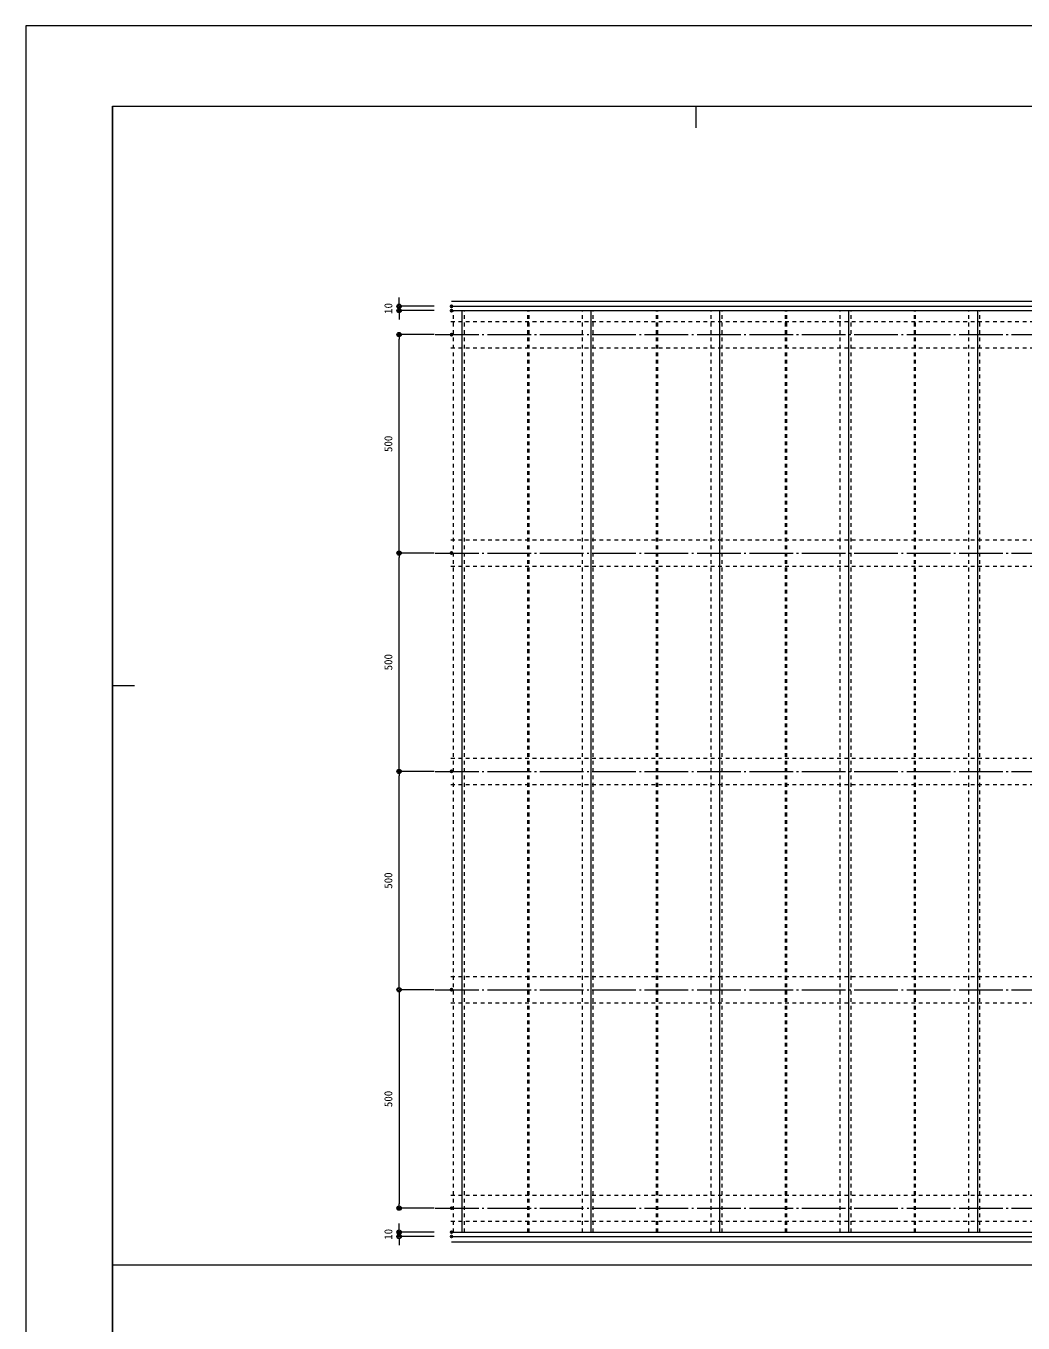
# Model space of a CAD drawing. Units: millimetres on the paper. Extents: x -420 to 420, y -297 to 297.
# Drawn here: x -420.5 to -192.2, y 0 to 297 of the extents above; entities that cross this region are included whole.
import ezdxf
from ezdxf.enums import TextEntityAlignment as Align

# ---------------------------------------------------------------- set-up
doc = ezdxf.new("R2010")
doc.units = ezdxf.units.MM
doc.header["$PDMODE"] = 32
doc.header["$PDSIZE"] = 0.5
for name, pattern in [('USER1', [12, 10, -0.8, 0.4, -0.8]), ('USER2', [1.7, 0.85, -0.85]), ('USER3', [1.693333, 1.27, -0.423333])]:
    doc.linetypes.add(name, pattern=pattern)
for name, color, linetype, lineweight in [('0-0_0', 7, 'Continuous', 5), ('0-2_A-C01-補助線(非印刷)', 222, 'Continuous', 18), ('0-4_0-A01-枠A', 4, 'Continuous', 18), ('0-8_A-D09-金物_鋼材', 1, 'USER2', 18), ('0-9_0-A08-芯_他', 7, 'USER1', 5), ('0-B_4-F', 7, 'USER3', 18), ('0-C_A-C05-見え掛り_細線', 1, 'Continuous', 18), ('0-D_0-A12-寸法_目地', 5, 'Continuous', 18), ('0-E_A-C07-目地_5', 5, 'USER2', 18), ('0-F_A-C06-見え掛り_中線', 6, 'Continuous', 18)]:
    doc.layers.add(name, color=color, linetype=linetype, lineweight=lineweight)
doc.layers.add('0-1_Defpoints', color=7, linetype='Continuous')
doc.styles.add('ＭＳ ゴシック', font='')
doc.styles.get('ＭＳ ゴシック').set_extended_font_data('MS Gothic')

# ---------------------------------------------------------------- blocks, each defined once
blk = doc.blocks.new('_Dot')
at = {"layer": '0-0_0'}
blk.add_line((-0.5, 0), (-1, 0), dxfattribs=at)
for radius in [0.5, 0.25]:
    blk.add_circle((0, 0), radius, dxfattribs=at)
blk = doc.blocks.new('D21')
at = {"layer": '0-1_Defpoints'}
for p in [(85.428, 423.316), (97.436, 423.316), (97.436, 373.316)]:
    blk.add_point(p, dxfattribs=at)
at = {"layer": '0-D_0-A12-寸法_目地'}
for p, q in [((93.436, 423.316), (85.428, 423.316)), ((85.428, 374.316), (85.428, 422.316)), ((93.436, 373.316), (85.428, 373.316))]:
    blk.add_line(p, q, dxfattribs=at)
for p, rotation in [((85.428, 423.316), 90), ((85.428, 373.316), 270)]:
    blk.add_blockref('_Dot', p, dxfattribs=dict(at, rotation=rotation))
at = {"layer": '0-D_0-A12-寸法_目地', "color": 7, "style": 'ＭＳ ゴシック'}
blk.add_text('500', height=1.833, rotation=90, dxfattribs=at).set_placement((84.427, 396.441), align=Align.BOTTOM_LEFT)
blk = doc.blocks.new('D22')
at = {"layer": '0-1_Defpoints'}
for p in [(85.428, 473.316), (97.436, 473.316), (97.436, 423.316)]:
    blk.add_point(p, dxfattribs=at)
at = {"layer": '0-D_0-A12-寸法_目地'}
for p, q in [((93.436, 473.316), (85.428, 473.316)), ((85.428, 424.316), (85.428, 472.316)), ((93.436, 423.316), (85.428, 423.316))]:
    blk.add_line(p, q, dxfattribs=at)
for p, rotation in [((85.428, 473.316), 90), ((85.428, 423.316), 270)]:
    blk.add_blockref('_Dot', p, dxfattribs=dict(at, rotation=rotation))
at = {"layer": '0-D_0-A12-寸法_目地', "color": 7, "style": 'ＭＳ ゴシック'}
blk.add_text('500', height=1.833, rotation=90, dxfattribs=at).set_placement((84.427, 446.441), align=Align.BOTTOM_LEFT)
blk = doc.blocks.new('D23')
at = {"layer": '0-1_Defpoints'}
for p in [(85.428, 523.316), (97.436, 523.316), (97.436, 473.316)]:
    blk.add_point(p, dxfattribs=at)
at = {"layer": '0-D_0-A12-寸法_目地'}
for p, q in [((93.436, 523.316), (85.428, 523.316)), ((85.428, 474.316), (85.428, 522.316)), ((93.436, 473.316), (85.428, 473.316))]:
    blk.add_line(p, q, dxfattribs=at)
for p, rotation in [((85.428, 523.316), 90), ((85.428, 473.316), 270)]:
    blk.add_blockref('_Dot', p, dxfattribs=dict(at, rotation=rotation))
at = {"layer": '0-D_0-A12-寸法_目地', "color": 7, "style": 'ＭＳ ゴシック'}
blk.add_text('500', height=1.833, rotation=90, dxfattribs=at).set_placement((84.427, 496.441), align=Align.BOTTOM_LEFT)
blk = doc.blocks.new('D24')
at = {"layer": '0-1_Defpoints'}
for p in [(85.428, 528.816), (97.436, 529.816), (97.436, 528.816)]:
    blk.add_point(p, dxfattribs=at)
at = {"layer": '0-D_0-A12-寸法_目地'}
for p, q in [((85.428, 530.816), (85.428, 531.816)), ((93.436, 529.816), (85.428, 529.816)), ((85.428, 529.816), (85.428, 528.816)), ((93.436, 528.816), (85.428, 528.816)), ((85.428, 527.816), (85.428, 526.816))]:
    blk.add_line(p, q, dxfattribs=at)
for p, rotation in [((85.428, 529.816), 270), ((85.428, 528.816), 90)]:
    blk.add_blockref('_Dot', p, dxfattribs=dict(at, rotation=rotation))
at = {"layer": '0-D_0-A12-寸法_目地', "color": 7, "style": 'ＭＳ ゴシック'}
blk.add_text('10', height=1.833, rotation=90, dxfattribs=at).set_placement((84.427, 528.066), align=Align.BOTTOM_LEFT)
blk = doc.blocks.new('D25')
at = {"layer": '0-1_Defpoints'}
for p in [(97.436, 373.316), (85.428, 323.316), (97.436, 323.316)]:
    blk.add_point(p, dxfattribs=at)
at = {"layer": '0-D_0-A12-寸法_目地'}
for p, q in [((93.436, 373.316), (85.428, 373.316)), ((85.428, 372.316), (85.428, 324.316)), ((93.436, 323.316), (85.428, 323.316))]:
    blk.add_line(p, q, dxfattribs=at)
for p, rotation in [((85.428, 373.316), 90), ((85.428, 323.316), 270)]:
    blk.add_blockref('_Dot', p, dxfattribs=dict(at, rotation=rotation))
at = {"layer": '0-D_0-A12-寸法_目地', "color": 7, "style": 'ＭＳ ゴシック'}
blk.add_text('500', height=1.833, rotation=90, dxfattribs=at).set_placement((84.427, 346.441), align=Align.BOTTOM_LEFT)
blk = doc.blocks.new('D26')
at = {"layer": '0-1_Defpoints'}
for p in [(85.428, 317.816), (97.436, 317.816), (97.436, 316.816)]:
    blk.add_point(p, dxfattribs=at)
at = {"layer": '0-D_0-A12-寸法_目地'}
for p, q in [((85.428, 318.816), (85.428, 319.816)), ((93.436, 317.816), (85.428, 317.816)), ((85.428, 316.816), (85.428, 317.816)), ((93.436, 316.816), (85.428, 316.816)), ((85.428, 315.816), (85.428, 314.816))]:
    blk.add_line(p, q, dxfattribs=at)
for p, rotation in [((85.428, 317.816), 270), ((85.428, 316.816), 90)]:
    blk.add_blockref('_Dot', p, dxfattribs=dict(at, rotation=rotation))
at = {"layer": '0-D_0-A12-寸法_目地', "color": 7, "style": 'ＭＳ ゴシック'}
blk.add_text('10', height=1.833, rotation=90, dxfattribs=at).set_placement((84.427, 316.066), align=Align.BOTTOM_LEFT)

msp = doc.modelspace()

# ---------------------------------------------------------------- linework, layer by layer
at = {"layer": '0-2_A-C01-補助線(非印刷)', "color": 9}
for p, q in [((-267.111, 278.667), (-267.111, 273.667)), ((-400.667, 146), (-395.667, 146)), ((-400.667, 13.333), (400.667, 13.333)), ((-400.667, 13.333), (-395.667, 13.333))]:
    msp.add_line(p, q, dxfattribs=at)
at = {"layer": '0-2_A-C01-補助線(非印刷)'}
for points in [[(-420.5, -297), (420.5, -297), (420.5, 297), (-420.5, 297)], [(-400.667, 278.667), (400.667, 278.667), (400.667, -252), (-400.667, -252)]]:
    msp.add_lwpolyline(points, close=True, dxfattribs=at)
at = {"layer": '0-4_0-A01-枠A'}
for q in [(-400.667, -278.667), (400.667, 278.667)]:
    msp.add_line((-400.667, 278.667), q, dxfattribs=at)
at = {"layer": '0-8_A-D09-金物_鋼材'}
for p, q in [((-323.185, 229.316), (18.402, 229.316)), ((-323.185, 223.316), (18.402, 223.316)), ((-323.185, 179.316), (18.402, 179.316)), ((-323.185, 173.316), (18.402, 173.316)), ((-323.185, 129.316), (18.402, 129.316)), ((-323.185, 123.316), (18.402, 123.316)), ((-323.185, 79.316), (18.402, 79.316)), ((-323.185, 73.316), (18.402, 73.316)), ((-323.185, 29.316), (18.402, 29.316)), ((-323.185, 23.316), (18.402, 23.316))]:
    msp.add_line(p, q, dxfattribs=at)
at = {"layer": '0-9_0-A08-芯_他'}
for p, q in [((-326.843, 226.316), (27.292, 226.316)), ((-326.843, 176.316), (27.292, 176.316)), ((-326.843, 126.316), (27.292, 126.316)), ((-326.843, 76.316), (27.292, 76.316)), ((-326.843, 26.316), (27.292, 26.316))]:
    msp.add_line(p, q, dxfattribs=at)
at = {"layer": '0-B_4-F'}
msp.add_lwpolyline([(-420.5, -297), (420.5, -297), (420.5, 297), (-420.5, 297)], close=True, dxfattribs=at)
at = {"layer": '0-C_A-C05-見え掛り_細線'}
for p, q in [((-323.098, 231.816), (18.402, 231.816)), ((-320.598, 20.816), (-320.598, 231.816)), ((-291.098, 20.816), (-291.098, 231.816)), ((-261.598, 20.816), (-261.598, 231.816)), ((-232.098, 20.816), (-232.098, 231.816)), ((-202.598, 20.816), (-202.598, 231.816)), ((-323.098, 20.816), (18.402, 20.816))]:
    msp.add_line(p, q, dxfattribs=at)
at = {"layer": '0-E_A-C07-目地_5'}
for p, q in [((-322.598, 20.816), (-322.598, 231.816)), ((-320.598, 20.816), (-320.598, 231.816)), ((-320.098, 20.816), (-320.098, 231.816)), ((-305.598, 20.816), (-305.598, 231.816)), ((-305.298, 20.816), (-305.298, 231.816)), ((-293.098, 20.816), (-293.098, 231.816)), ((-291.098, 20.816), (-291.098, 231.816)), ((-290.598, 20.816), (-290.598, 231.816)), ((-276.098, 20.816), (-276.098, 231.816)), ((-275.798, 20.816), (-275.798, 231.816)), ((-263.598, 20.816), (-263.598, 231.816)), ((-261.598, 20.816), (-261.598, 231.816)), ((-261.098, 20.816), (-261.098, 231.816)), ((-246.598, 20.816), (-246.598, 231.816)), ((-246.298, 20.816), (-246.298, 231.816)), ((-234.098, 20.816), (-234.098, 231.816)), ((-232.098, 20.816), (-232.098, 231.816)), ((-231.598, 20.816), (-231.598, 231.816)), ((-217.098, 20.816), (-217.098, 231.816)), ((-216.798, 20.816), (-216.798, 231.816)), ((-204.598, 20.816), (-204.598, 231.816)), ((-202.598, 20.816), (-202.598, 231.816)), ((-202.098, 20.816), (-202.098, 231.816))]:
    msp.add_line(p, q, dxfattribs=at)
at = {"layer": '0-F_A-C06-見え掛り_中線'}
for p, q in [((-323.098, 234.016), (18.402, 234.016)), ((-323.098, 232.816), (18.402, 232.816)), ((-323.098, 19.816), (18.402, 19.816)), ((-323.098, 18.616), (18.402, 18.616))]:
    msp.add_line(p, q, dxfattribs=at)

# ---------------------------------------------------------------- block references
at = {"layer": '0-D_0-A12-寸法_目地'}
for name in ['D24', 'D23', 'D22', 'D21', 'D25', 'D26']:
    msp.add_blockref(name, (-420.5, -297), dxfattribs=at)

doc.saveas('drawing.dxf')
